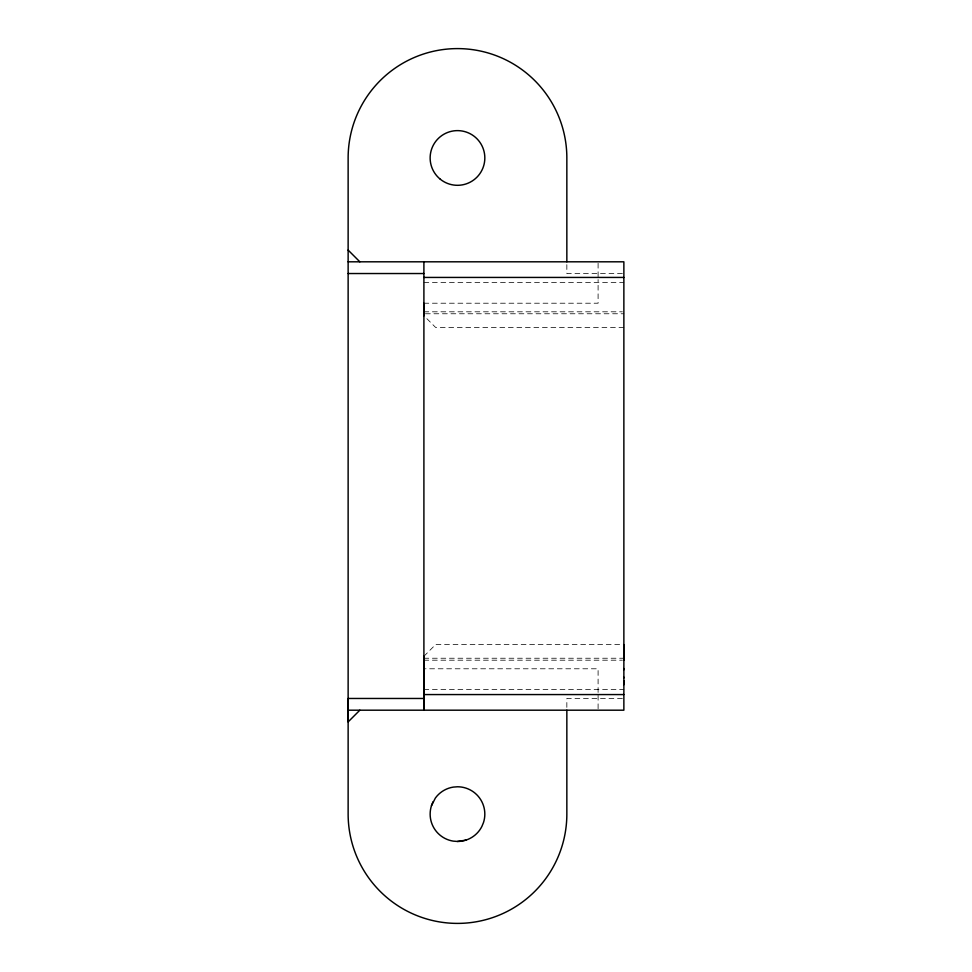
<?xml version="1.0" encoding="UTF-8"?>
<svg xmlns="http://www.w3.org/2000/svg" width="972" height="972" viewBox="0 0 972 972"><rect width="100%" height="100%" fill="white"/><g stroke="black" fill="none" stroke-linecap="round" stroke-linejoin="round"><path stroke-width="0.73" stroke-dasharray="4.86 3.65" d="M598.096 708.71L598.096 693.923M598.096 692.441L598.096 668.785L425.42 668.785M423.901 656.294L435.614 644.57L623.866 644.57M622.372 273.533L566.846 273.533L566.846 261.808M423.901 282.512L623.866 282.512M423.901 303.215L598.096 303.215L598.096 279.559M423.901 311.805L622.359 311.805M425.42 313.762L623.866 313.762M623.866 327.43L435.614 327.43L423.901 315.706M423.901 658.238L623.866 658.238M423.901 660.195L622.359 660.195M423.901 689.488L623.866 689.488M622.372 698.467L566.846 698.467L566.846 708.977M598.096 263.291L598.096 278.077"/><path stroke-width="1.46" d="M423.901 656.294L423.901 710.192L423.901 261.808M423.901 683.984L423.901 682.781M423.901 681.676L423.901 680.752M423.901 677.909L423.901 677.168M423.901 669.817L423.901 668.542M423.901 664.435L423.901 660.195M423.901 315.706L423.901 303.215M623.866 684.713L623.866 682.781M623.866 681.676L623.866 680.752M623.866 677.909L623.866 677.168M623.866 669.817L623.866 668.542M623.866 660.34L623.866 644.57M431.483 805.667L435.371 798.048A27.338 27.338 0 0 1 453.207 787.113L457.484 786.773A27.338 27.338 0 0 1 483.485 822.567L481.845 826.528A27.338 27.338 0 0 1 457.484 841.46L453.207 841.12A27.338 27.338 0 0 1 433.123 801.706M359.847 710.192L348.134 721.904L348.134 698.467L423.901 698.467M465.94 840.124L457.484 841.46M348.134 261.808L623.866 261.808L623.866 710.192L348.134 710.192M348.134 273.533L423.901 273.533M423.901 277.433L623.866 277.433M423.901 694.567L623.866 694.567M348.134 250.096L359.847 261.808M423.901 307.82L423.901 309.181M566.846 261.808L566.846 157.962A109.362 109.362 0 0 0 457.484 48.6A109.362 109.362 0 0 0 348.134 157.962L348.134 814.038A109.362 109.362 0 0 0 457.484 923.4A109.362 109.362 0 0 0 566.846 814.038L566.846 710.192M440.28 179.213A27.338 27.338 0 0 0 484.493 162.239A27.338 27.338 0 0 0 447.691 132.435A27.338 27.338 0 0 0 440.28 179.213"/></g></svg>
